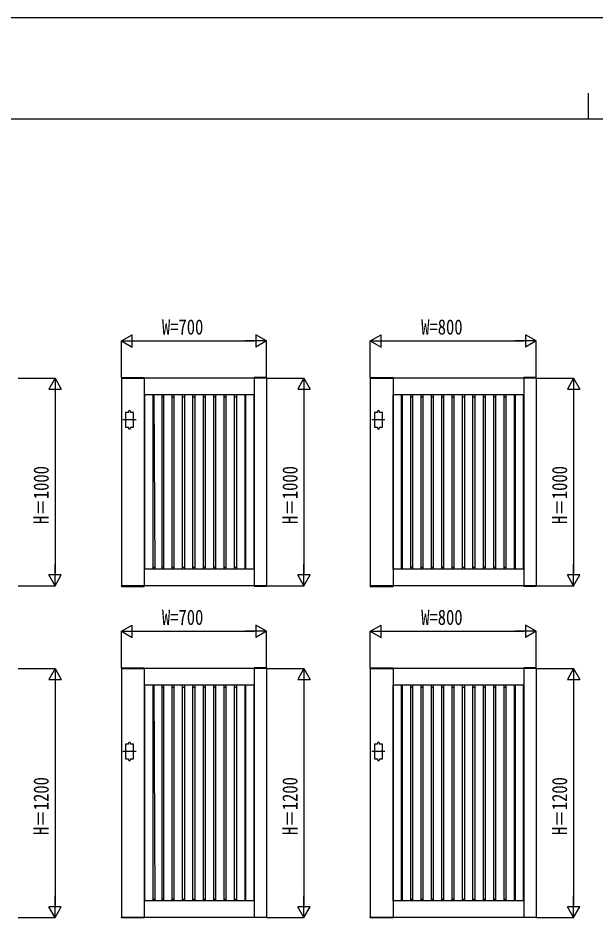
# Model space of a CAD drawing. Units: millimetres, scale not verified. Extents: x -10512 to 10512, y -7425 to 7425.
# Drawn here: x -2761 to 26, y 3085 to 7425 of the extents above; entities that cross this region are included whole.
import ezdxf
from ezdxf.enums import TextEntityAlignment as Align

# ---------------------------------------------------------------- set-up
doc = ezdxf.new("R2010")
doc.units = ezdxf.units.MM
doc.header["$LTSCALE"] = 30
for name, color, linetype in [('0-2_YKK_A1', 4, 'Continuous'), ('0-3_YKK_D', 6, 'Continuous'), ('0-4_YKK_ZWAK', 7, 'Continuous')]:
    doc.layers.add(name, color=color, linetype=linetype)
doc.styles.add('ＭＳ ゴシック', font='')
doc.styles.get('ＭＳ ゴシック').set_extended_font_data('MS Gothic')

msp = doc.modelspace()

# ---------------------------------------------------------------- linework, layer by layer
at = {"layer": '0-2_YKK_A1'}
for p, q in [((-2262.82, 5690.05), (-2262.95, 5687.5)), ((-2262.95, 5687.5), (-2151.95, 5687.5)), ((-2262.45, 5687.5), (-2262.45, 4687.5)), ((-1562.45, 5687.5), (-2262.45, 5687.5)), ((-2261.82, 5691), (-2153.08, 5691)), ((-2152.45, 5687.5), (-2152.45, 4687.5)), ((-2152.08, 5690.05), (-2151.95, 5687.5)), ((-1622.82, 5690.05), (-1622.95, 5687.5)), ((-1561.95, 5687.5), (-1622.95, 5687.5)), ((-1622.45, 5687.5), (-1622.45, 4687.5)), ((-1563.08, 5691), (-1621.82, 5691)), ((-1562.45, 5687.5), (-1562.45, 4687.5)), ((-1562.08, 5690.05), (-1561.95, 5687.5)), ((-1062.82, 5690.05), (-1062.95, 5687.5)), ((-1062.95, 5687.5), (-951.95, 5687.5)), ((-1062.45, 5687.5), (-1062.45, 4687.5)), ((-262.45, 5687.5), (-1062.45, 5687.5)), ((-1061.82, 5691), (-953.08, 5691)), ((-952.45, 5687.5), (-952.45, 4687.5)), ((-952.08, 5690.05), (-951.95, 5687.5)), ((-322.82, 5690.05), (-322.95, 5687.5)), ((-261.95, 5687.5), (-322.95, 5687.5)), ((-322.45, 5687.5), (-322.45, 4687.5)), ((-263.08, 5691), (-321.82, 5691)), ((-262.45, 5687.5), (-262.45, 4687.5)), ((-262.08, 5690.05), (-261.95, 5687.5)), ((-1622.45, 5607.5), (-2152.45, 5607.5)), ((-2151.65, 5607.5), (-2151.65, 4767.5)), ((-2111.65, 5607.5), (-2111.65, 4767.5)), ((-2106.32, 5607.5), (-2101.75, 4767.5)), ((-2067.45, 5607.5), (-2067.45, 4767.5)), ((-2057.45, 4767.5), (-2057.45, 5607.5)), ((-2017.45, 4767.5), (-2017.45, 5607.5)), ((-2007.45, 4767.5), (-2007.45, 5607.5)), ((-1967.45, 4767.5), (-1967.45, 5607.5)), ((-1957.45, 4767.5), (-1957.45, 5607.5)), ((-1917.45, 4767.5), (-1917.45, 5607.5)), ((-1907.45, 4767.5), (-1907.45, 5607.5)), ((-1867.45, 4767.5), (-1867.45, 5607.5)), ((-1857.45, 4767.5), (-1857.45, 5607.5)), ((-1817.45, 4767.5), (-1817.45, 5607.5)), ((-1807.45, 4767.5), (-1807.45, 5607.5)), ((-1767.45, 4767.5), (-1767.45, 5607.5)), ((-1757.45, 4767.5), (-1757.45, 5607.5)), ((-1717.45, 4767.5), (-1717.45, 5607.5)), ((-1707.45, 5607.5), (-1707.45, 4767.5)), ((-1667.45, 5607.5), (-1667.45, 4767.5)), ((-1663.25, 4767.5), (-1663.25, 5607.5)), ((-1623.25, 4767.5), (-1623.25, 5607.5)), ((-322.45, 5607.5), (-952.45, 5607.5)), ((-951.65, 4767.5), (-951.65, 5607.5)), ((-911.65, 4767.5), (-911.65, 5607.5)), ((-907.45, 4767.5), (-907.45, 5607.5)), ((-867.45, 4767.5), (-867.45, 5607.5)), ((-857.45, 4767.5), (-857.45, 5607.5)), ((-817.45, 4767.5), (-817.45, 5607.5)), ((-807.45, 4767.5), (-807.45, 5607.5)), ((-767.45, 4767.5), (-767.45, 5607.5)), ((-757.45, 4767.5), (-757.45, 5607.5)), ((-717.45, 4767.5), (-717.45, 5607.5)), ((-707.45, 4767.5), (-707.45, 5607.5)), ((-667.45, 4767.5), (-667.45, 5607.5)), ((-657.45, 4767.5), (-657.45, 5607.5)), ((-617.45, 4767.5), (-617.45, 5607.5)), ((-607.45, 4767.5), (-607.45, 5607.5)), ((-567.45, 4767.5), (-567.45, 5607.5)), ((-557.45, 4767.5), (-557.45, 5607.5)), ((-517.45, 4767.5), (-517.45, 5607.5)), ((-507.45, 4767.5), (-507.45, 5607.5)), ((-467.45, 4767.5), (-467.45, 5607.5)), ((-457.45, 4767.5), (-457.45, 5607.5)), ((-417.45, 4767.5), (-417.45, 5607.5)), ((-407.45, 4767.5), (-407.45, 5607.5)), ((-367.45, 4767.5), (-367.45, 5607.5)), ((-363.25, 4767.5), (-363.25, 5607.5)), ((-323.25, 4767.5), (-323.25, 5607.5)), ((-2152.45, 5598.4), (-2151.65, 5598.4)), ((-2111.65, 5598.4), (-2106.27, 5598.4)), ((-2067.45, 5598.4), (-2057.45, 5598.4)), ((-2017.45, 5598.4), (-2007.45, 5598.4)), ((-1967.45, 5598.4), (-1957.45, 5598.4)), ((-1917.45, 5598.4), (-1907.45, 5598.4)), ((-1867.45, 5598.4), (-1857.45, 5598.4)), ((-1817.45, 5598.4), (-1807.45, 5598.4)), ((-1767.45, 5598.4), (-1757.45, 5598.4)), ((-1717.45, 5598.4), (-1707.45, 5598.4)), ((-1667.45, 5598.4), (-1663.25, 5598.4)), ((-1623.25, 5598.4), (-1622.45, 5598.4)), ((-952.45, 5598.4), (-951.65, 5598.4)), ((-911.65, 5598.4), (-907.45, 5598.4)), ((-867.45, 5598.4), (-857.45, 5598.4)), ((-817.45, 5598.4), (-807.45, 5598.4)), ((-767.45, 5598.4), (-757.45, 5598.4)), ((-717.45, 5598.4), (-707.45, 5598.4)), ((-667.45, 5598.4), (-657.45, 5598.4)), ((-617.45, 5598.4), (-607.45, 5598.4)), ((-567.45, 5598.4), (-557.45, 5598.4)), ((-517.45, 5598.4), (-507.45, 5598.4)), ((-467.45, 5598.4), (-457.45, 5598.4)), ((-417.45, 5598.4), (-407.45, 5598.4)), ((-367.45, 5598.4), (-363.25, 5598.4)), ((-323.25, 5598.4), (-322.45, 5598.4)), ((-2228.45, 5522.5), (-2228.45, 5527.5)), ((-2218.45, 5522.5), (-2218.45, 5527.5)), ((-1028.45, 5522.5), (-1028.45, 5527.5)), ((-1018.45, 5522.5), (-1018.45, 5527.5)), ((-2191.95, 5487.5), (-2254.95, 5487.5)), ((-991.95, 5487.5), (-1054.95, 5487.5)), ((-2228.45, 5452.5), (-2228.45, 5447.5)), ((-2218.45, 5452.5), (-2218.45, 5447.5)), ((-1028.45, 5452.5), (-1028.45, 5447.5)), ((-1018.45, 5452.5), (-1018.45, 5447.5)), ((-2152.45, 4776), (-2151.65, 4776)), ((-2111.65, 4776), (-2101.79, 4776)), ((-2067.45, 4776), (-2057.45, 4776)), ((-2017.45, 4776), (-2007.45, 4776)), ((-1967.45, 4776), (-1957.45, 4776)), ((-1917.45, 4776), (-1907.45, 4776)), ((-1867.45, 4776), (-1857.45, 4776)), ((-1817.45, 4776), (-1807.45, 4776)), ((-1767.45, 4776), (-1757.45, 4776)), ((-1717.45, 4776), (-1707.45, 4776)), ((-1667.45, 4776), (-1663.25, 4776)), ((-1623.25, 4776), (-1622.45, 4776)), ((-952.45, 4776), (-951.65, 4776)), ((-911.65, 4776), (-907.45, 4776)), ((-867.45, 4776), (-857.45, 4776)), ((-817.45, 4776), (-807.45, 4776)), ((-767.45, 4776), (-757.45, 4776)), ((-717.45, 4776), (-707.45, 4776)), ((-667.45, 4776), (-657.45, 4776)), ((-617.45, 4776), (-607.45, 4776)), ((-567.45, 4776), (-557.45, 4776)), ((-517.45, 4776), (-507.45, 4776)), ((-467.45, 4776), (-457.45, 4776)), ((-417.45, 4776), (-407.45, 4776)), ((-367.45, 4776), (-363.25, 4776)), ((-323.25, 4776), (-322.45, 4776)), ((-1622.45, 4767.5), (-2152.45, 4767.5)), ((-322.45, 4767.5), (-952.45, 4767.5)), ((-2262.95, 4687.5), (-2151.95, 4687.5)), ((-2262.82, 4684.95), (-2262.95, 4687.5)), ((-1562.45, 4687.5), (-2262.45, 4687.5)), ((-2152.08, 4684.95), (-2151.95, 4687.5)), ((-1561.95, 4687.5), (-1622.95, 4687.5)), ((-1622.82, 4684.95), (-1622.95, 4687.5)), ((-1562.08, 4684.95), (-1561.95, 4687.5)), ((-1062.95, 4687.5), (-951.95, 4687.5)), ((-1062.82, 4684.95), (-1062.95, 4687.5)), ((-262.45, 4687.5), (-1062.45, 4687.5)), ((-952.08, 4684.95), (-951.95, 4687.5)), ((-261.95, 4687.5), (-322.95, 4687.5)), ((-322.82, 4684.95), (-322.95, 4687.5)), ((-262.08, 4684.95), (-261.95, 4687.5)), ((-2261.82, 4684), (-2153.08, 4684)), ((-1563.08, 4684), (-1621.82, 4684)), ((-1061.82, 4684), (-953.08, 4684)), ((-263.08, 4684), (-321.82, 4684)), ((-2262.82, 4290.05), (-2262.95, 4287.5)), ((-2262.95, 4287.5), (-2151.95, 4287.5)), ((-2262.45, 4287.5), (-2262.45, 3087.5)), ((-1562.45, 4287.5), (-2262.45, 4287.5)), ((-2261.82, 4291), (-2153.08, 4291)), ((-2152.45, 4287.5), (-2152.45, 3087.5)), ((-2152.08, 4290.05), (-2151.95, 4287.5)), ((-1622.82, 4290.05), (-1622.95, 4287.5)), ((-1561.95, 4287.5), (-1622.95, 4287.5)), ((-1622.45, 4287.5), (-1622.45, 3087.5)), ((-1563.08, 4291), (-1621.82, 4291)), ((-1562.45, 4287.5), (-1562.45, 3087.5)), ((-1562.08, 4290.05), (-1561.95, 4287.5)), ((-1062.82, 4290.05), (-1062.95, 4287.5)), ((-1062.95, 4287.5), (-951.95, 4287.5)), ((-1062.45, 4287.5), (-1062.45, 3087.5)), ((-262.45, 4287.5), (-1062.45, 4287.5)), ((-1061.82, 4291), (-953.08, 4291)), ((-952.45, 4287.5), (-952.45, 3087.5)), ((-952.08, 4290.05), (-951.95, 4287.5)), ((-322.82, 4290.05), (-322.95, 4287.5)), ((-261.95, 4287.5), (-322.95, 4287.5)), ((-322.45, 4287.5), (-322.45, 3087.5)), ((-263.08, 4291), (-321.82, 4291)), ((-262.45, 4287.5), (-262.45, 3087.5)), ((-262.08, 4290.05), (-261.95, 4287.5)), ((-1622.45, 4207.5), (-2152.45, 4207.5)), ((-2152.45, 4198.4), (-2151.65, 4198.4)), ((-2151.65, 4207.5), (-2151.65, 3167.5)), ((-2111.65, 4207.5), (-2111.65, 3167.5)), ((-2111.65, 4198.4), (-2106.28, 4198.4)), ((-2106.32, 4207.5), (-2101.75, 3167.5)), ((-2067.45, 4207.5), (-2067.45, 3167.5)), ((-2067.45, 4198.4), (-2057.45, 4198.4)), ((-2057.45, 3167.5), (-2057.45, 4207.5)), ((-2017.45, 3167.5), (-2017.45, 4207.5)), ((-2017.45, 4198.4), (-2007.45, 4198.4)), ((-2007.45, 3167.5), (-2007.45, 4207.5)), ((-1967.45, 3167.5), (-1967.45, 4207.5)), ((-1967.45, 4198.4), (-1957.45, 4198.4)), ((-1957.45, 3167.5), (-1957.45, 4207.5)), ((-1917.45, 3167.5), (-1917.45, 4207.5)), ((-1917.45, 4198.4), (-1907.45, 4198.4)), ((-1907.45, 3167.5), (-1907.45, 4207.5)), ((-1867.45, 3167.5), (-1867.45, 4207.5)), ((-1867.45, 4198.4), (-1857.45, 4198.4)), ((-1857.45, 3167.5), (-1857.45, 4207.5)), ((-1817.45, 3167.5), (-1817.45, 4207.5)), ((-1817.45, 4198.4), (-1807.45, 4198.4)), ((-1807.45, 3167.5), (-1807.45, 4207.5)), ((-1767.45, 3167.5), (-1767.45, 4207.5)), ((-1767.45, 4198.4), (-1757.45, 4198.4)), ((-1757.45, 3167.5), (-1757.45, 4207.5)), ((-1717.45, 3167.5), (-1717.45, 4207.5)), ((-1717.45, 4198.4), (-1707.45, 4198.4)), ((-1707.45, 4207.5), (-1707.45, 3167.5)), ((-1667.45, 4207.5), (-1667.45, 3167.5)), ((-1667.45, 4198.4), (-1663.25, 4198.4)), ((-1663.25, 3167.5), (-1663.25, 4207.5)), ((-1623.25, 3167.5), (-1623.25, 4207.5)), ((-1623.25, 4198.4), (-1622.45, 4198.4)), ((-322.45, 4207.5), (-952.45, 4207.5)), ((-952.45, 4198.4), (-951.65, 4198.4)), ((-951.65, 3167.5), (-951.65, 4207.5)), ((-911.65, 3167.5), (-911.65, 4207.5)), ((-911.65, 4198.4), (-907.45, 4198.4)), ((-907.45, 3167.5), (-907.45, 4207.5)), ((-867.45, 3167.5), (-867.45, 4207.5)), ((-867.45, 4198.4), (-857.45, 4198.4)), ((-857.45, 3167.5), (-857.45, 4207.5)), ((-817.45, 3167.5), (-817.45, 4207.5)), ((-817.45, 4198.4), (-807.45, 4198.4)), ((-807.45, 3167.5), (-807.45, 4207.5)), ((-767.45, 3167.5), (-767.45, 4207.5)), ((-767.45, 4198.4), (-757.45, 4198.4)), ((-757.45, 3167.5), (-757.45, 4207.5)), ((-717.45, 3167.5), (-717.45, 4207.5)), ((-717.45, 4198.4), (-707.45, 4198.4)), ((-707.45, 3167.5), (-707.45, 4207.5)), ((-667.45, 3167.5), (-667.45, 4207.5)), ((-667.45, 4198.4), (-657.45, 4198.4)), ((-657.45, 3167.5), (-657.45, 4207.5)), ((-617.45, 3167.5), (-617.45, 4207.5)), ((-617.45, 4198.4), (-607.45, 4198.4)), ((-607.45, 3167.5), (-607.45, 4207.5)), ((-567.45, 3167.5), (-567.45, 4207.5)), ((-567.45, 4198.4), (-557.45, 4198.4)), ((-557.45, 3167.5), (-557.45, 4207.5)), ((-517.45, 3167.5), (-517.45, 4207.5)), ((-517.45, 4198.4), (-507.45, 4198.4)), ((-507.45, 3167.5), (-507.45, 4207.5)), ((-467.45, 3167.5), (-467.45, 4207.5)), ((-467.45, 4198.4), (-457.45, 4198.4)), ((-457.45, 3167.5), (-457.45, 4207.5)), ((-417.45, 3167.5), (-417.45, 4207.5)), ((-417.45, 4198.4), (-407.45, 4198.4)), ((-407.45, 3167.5), (-407.45, 4207.5)), ((-367.45, 3167.5), (-367.45, 4207.5)), ((-367.45, 4198.4), (-363.25, 4198.4)), ((-363.25, 3167.5), (-363.25, 4207.5)), ((-323.25, 3167.5), (-323.25, 4207.5)), ((-323.25, 4198.4), (-322.45, 4198.4)), ((-2228.45, 3922.5), (-2228.45, 3927.5)), ((-2218.45, 3922.5), (-2218.45, 3927.5)), ((-1028.45, 3922.5), (-1028.45, 3927.5)), ((-1018.45, 3922.5), (-1018.45, 3927.5)), ((-2191.95, 3887.5), (-2254.95, 3887.5)), ((-991.95, 3887.5), (-1054.95, 3887.5)), ((-2228.45, 3852.5), (-2228.45, 3847.5)), ((-2218.45, 3852.5), (-2218.45, 3847.5)), ((-1028.45, 3852.5), (-1028.45, 3847.5)), ((-1018.45, 3852.5), (-1018.45, 3847.5)), ((-2152.45, 3176), (-2151.65, 3176)), ((-2111.65, 3176), (-2101.78, 3176)), ((-2067.45, 3176), (-2057.45, 3176)), ((-2017.45, 3176), (-2007.45, 3176)), ((-1967.45, 3176), (-1957.45, 3176)), ((-1917.45, 3176), (-1907.45, 3176)), ((-1867.45, 3176), (-1857.45, 3176)), ((-1817.45, 3176), (-1807.45, 3176)), ((-1767.45, 3176), (-1757.45, 3176)), ((-1717.45, 3176), (-1707.45, 3176)), ((-1667.45, 3176), (-1663.25, 3176)), ((-1623.25, 3176), (-1622.45, 3176)), ((-952.45, 3176), (-951.65, 3176)), ((-911.65, 3176), (-907.45, 3176)), ((-867.45, 3176), (-857.45, 3176)), ((-817.45, 3176), (-807.45, 3176)), ((-767.45, 3176), (-757.45, 3176)), ((-717.45, 3176), (-707.45, 3176)), ((-667.45, 3176), (-657.45, 3176)), ((-617.45, 3176), (-607.45, 3176)), ((-567.45, 3176), (-557.45, 3176)), ((-517.45, 3176), (-507.45, 3176)), ((-467.45, 3176), (-457.45, 3176)), ((-417.45, 3176), (-407.45, 3176)), ((-367.45, 3176), (-363.25, 3176)), ((-323.25, 3176), (-322.45, 3176)), ((-1622.45, 3167.5), (-2152.45, 3167.5)), ((-322.45, 3167.5), (-952.45, 3167.5)), ((-2262.95, 3087.5), (-2151.95, 3087.5)), ((-2262.82, 3084.95), (-2262.95, 3087.5)), ((-1562.45, 3087.5), (-2262.45, 3087.5)), ((-2152.08, 3084.95), (-2151.95, 3087.5)), ((-1561.95, 3087.5), (-1622.95, 3087.5)), ((-1622.82, 3084.95), (-1622.95, 3087.5)), ((-1562.08, 3084.95), (-1561.95, 3087.5)), ((-1062.95, 3087.5), (-951.95, 3087.5)), ((-1062.82, 3084.95), (-1062.95, 3087.5)), ((-262.45, 3087.5), (-1062.45, 3087.5)), ((-952.08, 3084.95), (-951.95, 3087.5)), ((-261.95, 3087.5), (-322.95, 3087.5)), ((-322.82, 3084.95), (-322.95, 3087.5)), ((-262.08, 3084.95), (-261.95, 3087.5))]:
    msp.add_line(p, q, dxfattribs=at)
for points in [[(-2228.45, 5522.5), (-2242.45, 5522.5), (-2242.45, 5452.5), (-2228.45, 5452.5)], [(-2218.45, 5452.5), (-2204.45, 5452.5), (-2204.45, 5522.5), (-2218.45, 5522.5)], [(-1028.45, 5522.5), (-1042.45, 5522.5), (-1042.45, 5452.5), (-1028.45, 5452.5)], [(-1018.45, 5452.5), (-1004.45, 5452.5), (-1004.45, 5522.5), (-1018.45, 5522.5)], [(-2228.45, 3922.5), (-2242.45, 3922.5), (-2242.45, 3852.5), (-2228.45, 3852.5)], [(-2218.45, 3852.5), (-2204.45, 3852.5), (-2204.45, 3922.5), (-2218.45, 3922.5)], [(-1028.45, 3922.5), (-1042.45, 3922.5), (-1042.45, 3852.5), (-1028.45, 3852.5)], [(-1018.45, 3852.5), (-1004.45, 3852.5), (-1004.45, 3922.5), (-1018.45, 3922.5)]]:
    msp.add_lwpolyline(points, dxfattribs=at)
for centre, radius, start, end in [((-2261.82, 5690), 1, 90, 177), ((-2153.08, 5690), 1, 3, 90), ((-1621.82, 5690), 1, 90, 177), ((-1563.08, 5690), 1, 3, 90), ((-1061.82, 5690), 1, 90, 177), ((-953.08, 5690), 1, 3, 90), ((-321.82, 5690), 1, 90, 177), ((-263.08, 5690), 1, 3, 90), ((-2223.45, 5527.5), 5, 0, 180), ((-1023.45, 5527.5), 5, 0, 180), ((-2223.45, 5447.5), 5, 180, 0), ((-1023.45, 5447.5), 5, 180, 0), ((-2261.82, 4685), 1, 183, 270), ((-2153.08, 4685), 1, 270, 357), ((-1621.82, 4685), 1, 183, 270), ((-1563.08, 4685), 1, 270, 357), ((-1061.82, 4685), 1, 183, 270), ((-953.08, 4685), 1, 270, 357), ((-321.82, 4685), 1, 183, 270), ((-263.08, 4685), 1, 270, 357), ((-2261.82, 4290), 1, 90, 177), ((-2153.08, 4290), 1, 3, 90), ((-1621.82, 4290), 1, 90, 177), ((-1563.08, 4290), 1, 3, 90), ((-1061.82, 4290), 1, 90, 177), ((-953.08, 4290), 1, 3, 90), ((-321.82, 4290), 1, 90, 177), ((-263.08, 4290), 1, 3, 90), ((-2223.45, 3927.5), 5, 0, 180), ((-1023.45, 3927.5), 5, 0, 180), ((-2223.45, 3847.5), 5, 180, 0), ((-1023.45, 3847.5), 5, 180, 0)]:
    msp.add_arc(centre, radius, start, end, dxfattribs=at)
at = {"layer": '0-3_YKK_D'}
for p, q in [((-2262.45, 5867.5), (-2210.49, 5897.5)), ((-2262.45, 5689.5), (-2262.45, 5868.5)), ((-2262.45, 5867.5), (-2210.49, 5837.5)), ((-2262.45, 5867.5), (-2158.53, 5867.5)), ((-2210.49, 5837.5), (-2210.49, 5897.5)), ((-2202.45, 5867.5), (-1622.45, 5867.5)), ((-1562.45, 5867.5), (-1666.37, 5867.5)), ((-1562.45, 5867.5), (-1614.41, 5897.5)), ((-1614.41, 5897.5), (-1614.41, 5837.5)), ((-1562.45, 5867.5), (-1614.41, 5837.5)), ((-1562.45, 5689.5), (-1562.45, 5868.5)), ((-1062.45, 5867.5), (-1010.49, 5897.5)), ((-1062.45, 5689.5), (-1062.45, 5868.5)), ((-1062.45, 5867.5), (-1010.49, 5837.5)), ((-1062.45, 5867.5), (-958.53, 5867.5)), ((-1010.49, 5837.5), (-1010.49, 5897.5)), ((-1002.45, 5867.5), (-322.45, 5867.5)), ((-262.45, 5867.5), (-366.37, 5867.5)), ((-262.45, 5867.5), (-314.41, 5897.5)), ((-314.41, 5897.5), (-314.41, 5837.5)), ((-262.45, 5867.5), (-314.41, 5837.5)), ((-262.45, 5689.5), (-262.45, 5868.5)), ((-2760.45, 5687.5), (-2581.45, 5687.5)), ((-2582.45, 5687.5), (-2612.45, 5635.54)), ((-2582.45, 5687.5), (-2552.45, 5635.54)), ((-2582.45, 5687.5), (-2582.45, 5583.58)), ((-1560.45, 5687.5), (-1381.45, 5687.5)), ((-1382.45, 5687.5), (-1412.45, 5635.54)), ((-1382.45, 5687.5), (-1352.45, 5635.54)), ((-1382.45, 5687.5), (-1382.45, 5583.58)), ((-260.45, 5687.5), (-81.45, 5687.5)), ((-82.45, 5687.5), (-112.45, 5635.54)), ((-82.45, 5687.5), (-52.45, 5635.54)), ((-82.45, 5687.5), (-82.45, 5583.58)), ((-2612.45, 5635.54), (-2552.45, 5635.54)), ((-2582.45, 5627.5), (-2582.45, 4747.5)), ((-1412.45, 5635.54), (-1352.45, 5635.54)), ((-1382.45, 5627.5), (-1382.45, 4747.5)), ((-112.45, 5635.54), (-52.45, 5635.54)), ((-82.45, 5627.5), (-82.45, 4747.5)), ((-2582.45, 4687.5), (-2582.45, 4791.42)), ((-1382.45, 4687.5), (-1382.45, 4791.42)), ((-82.45, 4687.5), (-82.45, 4791.42)), ((-2582.45, 4687.5), (-2612.45, 4739.46)), ((-2552.45, 4739.46), (-2612.45, 4739.46)), ((-2582.45, 4687.5), (-2552.45, 4739.46)), ((-1382.45, 4687.5), (-1412.45, 4739.46)), ((-1352.45, 4739.46), (-1412.45, 4739.46)), ((-1382.45, 4687.5), (-1352.45, 4739.46)), ((-82.45, 4687.5), (-112.45, 4739.46)), ((-52.45, 4739.46), (-112.45, 4739.46)), ((-82.45, 4687.5), (-52.45, 4739.46)), ((-2760.45, 4687.5), (-2581.45, 4687.5)), ((-1560.45, 4687.5), (-1381.45, 4687.5)), ((-260.45, 4687.5), (-81.45, 4687.5)), ((-2262.45, 4467.5), (-2210.49, 4497.5)), ((-2210.49, 4437.5), (-2210.49, 4497.5)), ((-1562.45, 4467.5), (-1614.41, 4497.5)), ((-1614.41, 4497.5), (-1614.41, 4437.5)), ((-1062.45, 4467.5), (-1010.49, 4497.5)), ((-1010.49, 4437.5), (-1010.49, 4497.5)), ((-262.45, 4467.5), (-314.41, 4497.5)), ((-314.41, 4497.5), (-314.41, 4437.5)), ((-2262.45, 4289.5), (-2262.45, 4468.5)), ((-2262.45, 4467.5), (-2210.49, 4437.5)), ((-2262.45, 4467.5), (-2158.53, 4467.5)), ((-2202.45, 4467.5), (-1622.45, 4467.5)), ((-1562.45, 4467.5), (-1666.37, 4467.5)), ((-1562.45, 4467.5), (-1614.41, 4437.5)), ((-1562.45, 4289.5), (-1562.45, 4468.5)), ((-1062.45, 4289.5), (-1062.45, 4468.5)), ((-1062.45, 4467.5), (-1010.49, 4437.5)), ((-1062.45, 4467.5), (-958.53, 4467.5)), ((-1002.45, 4467.5), (-322.45, 4467.5)), ((-262.45, 4467.5), (-366.37, 4467.5)), ((-262.45, 4467.5), (-314.41, 4437.5)), ((-262.45, 4289.5), (-262.45, 4468.5)), ((-2760.45, 4287.5), (-2581.45, 4287.5)), ((-2582.45, 4287.5), (-2612.45, 4235.54)), ((-2582.45, 4287.5), (-2552.45, 4235.54)), ((-2582.45, 4287.5), (-2582.45, 4183.58)), ((-1560.45, 4287.5), (-1381.45, 4287.5)), ((-1382.45, 4287.5), (-1412.45, 4235.54)), ((-1382.45, 4287.5), (-1352.45, 4235.54)), ((-1382.45, 4287.5), (-1382.45, 4183.58)), ((-260.45, 4287.5), (-81.45, 4287.5)), ((-82.45, 4287.5), (-112.45, 4235.54)), ((-82.45, 4287.5), (-52.45, 4235.54)), ((-82.45, 4287.5), (-82.45, 4183.58)), ((-2612.45, 4235.54), (-2552.45, 4235.54)), ((-2582.45, 4227.5), (-2582.45, 3147.5)), ((-1412.45, 4235.54), (-1352.45, 4235.54)), ((-1382.45, 4227.5), (-1382.45, 3147.5)), ((-112.45, 4235.54), (-52.45, 4235.54)), ((-82.45, 4227.5), (-82.45, 3147.5)), ((-2582.45, 3087.5), (-2582.45, 3191.42)), ((-1382.45, 3087.5), (-1382.45, 3191.42)), ((-82.45, 3087.5), (-82.45, 3191.42)), ((-2582.45, 3087.5), (-2612.45, 3139.46)), ((-2552.45, 3139.46), (-2612.45, 3139.46)), ((-2582.45, 3087.5), (-2552.45, 3139.46)), ((-1382.45, 3087.5), (-1412.45, 3139.46)), ((-1352.45, 3139.46), (-1412.45, 3139.46)), ((-1382.45, 3087.5), (-1352.45, 3139.46)), ((-82.45, 3087.5), (-112.45, 3139.46)), ((-52.45, 3139.46), (-112.45, 3139.46)), ((-82.45, 3087.5), (-52.45, 3139.46)), ((-2760.45, 3087.5), (-2581.45, 3087.5)), ((-1560.45, 3087.5), (-1381.45, 3087.5)), ((-260.45, 3087.5), (-81.45, 3087.5))]:
    msp.add_line(p, q, dxfattribs=at)
at = {"layer": '0-4_YKK_ZWAK'}
for p, q in [((-12.45, 7062.5), (-12.45, 6937.5)), ((9737.55, 6937.5), (-9762.45, 6937.5))]:
    msp.add_line(p, q, dxfattribs=at)
msp.add_lwpolyline([(-10512.5, -7425), (10512.5, -7425), (10512.5, 7425), (-10512.5, 7425)], close=True, dxfattribs=at)

# ---------------------------------------------------------------- texts
at = {"layer": '0-3_YKK_D', "style": 'ＭＳ ゴシック', "width": 0.8}
for s, p in [('W=700', (-2067.12, 5876.5)), ('W=800', (-817.12, 5876.5)), ('W=700', (-2067.12, 4476.5)), ('W=800', (-817.12, 4476.5))]:
    msp.add_text(s, height=73.31, dxfattribs=at).set_placement(p, align=Align.BOTTOM_LEFT)
for s, p in [('H＝1000', (-2591.45, 4984.83)), ('H＝1000', (-1391.45, 4984.83)), ('H＝1000', (-91.45, 4984.83)), ('H＝1200', (-2591.45, 3484.83)), ('H＝1200', (-1391.45, 3484.83)), ('H＝1200', (-91.45, 3484.83))]:
    msp.add_text(s, height=73.31, rotation=90, dxfattribs=at).set_placement(p, align=Align.BOTTOM_LEFT)

doc.saveas('drawing.dxf')
